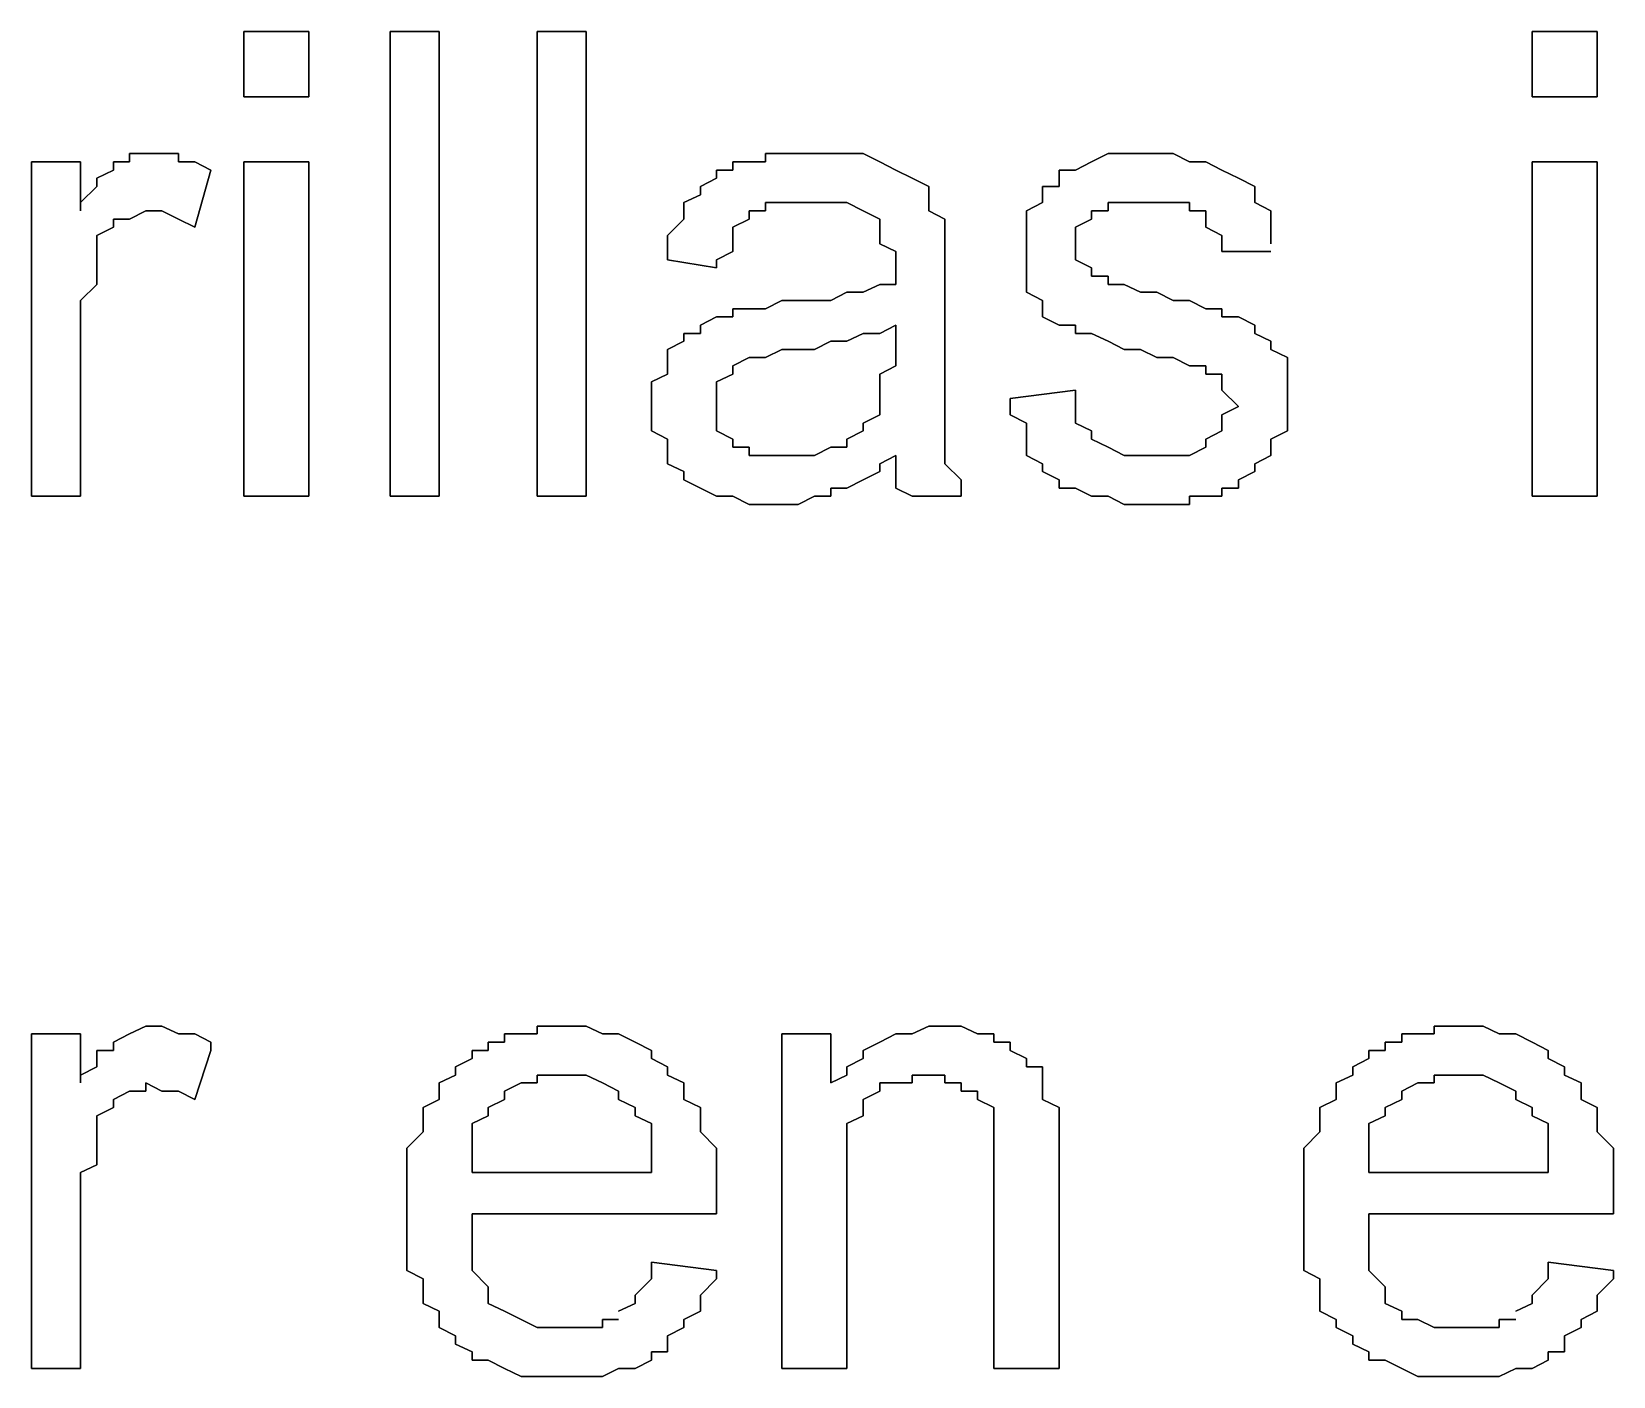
# Model space of a CAD drawing. Header units: metres. Extents: x 2.9 to 42.8, y 1.7 to 28.7.
# Drawn here: x 38.3187 to 38.6609, y 21.8211 to 22.1121 of the extents above; entities that cross this region are included whole.
import ezdxf

# ---------------------------------------------------------------- set-up
doc = ezdxf.new("R2010")
doc.units = ezdxf.units.M
doc.layers.add('GRIS', color=8, linetype='Continuous')

msp = doc.modelspace()

# ---------------------------------------------------------------- linework, layer by layer
at = {"layer": 'GRIS', "lineweight": -3}
for points in [[(38.3787, 22.1121), (38.3646, 22.1121), (38.3787, 22.1121)], [(38.3646, 22.1121), (38.3646, 22.098), (38.3646, 22.1121)], [(38.3787, 22.098), (38.3787, 22.1121), (38.3787, 22.098)], [(38.4069, 22.1121), (38.3963, 22.1121), (38.4069, 22.1121)], [(38.3963, 22.1121), (38.3963, 22.0116), (38.3963, 22.1121)], [(38.4069, 22.0116), (38.4069, 22.1121), (38.4069, 22.0116)], [(38.4387, 22.1121), (38.4281, 22.1121), (38.4387, 22.1121)], [(38.4281, 22.1121), (38.4281, 22.0116), (38.4281, 22.1121)], [(38.4387, 22.0116), (38.4387, 22.1121), (38.4387, 22.0116)], [(38.6574, 22.1121), (38.6433, 22.1121), (38.6574, 22.1121)], [(38.6433, 22.1121), (38.6433, 22.098), (38.6433, 22.1121)], [(38.6574, 22.098), (38.6574, 22.1121), (38.6574, 22.098)], [(38.3646, 22.098), (38.3787, 22.098), (38.3646, 22.098)], [(38.6433, 22.098), (38.6574, 22.098), (38.6433, 22.098)], [(38.3434, 22.0857), (38.3399, 22.0857), (38.3434, 22.0857)], [(38.3399, 22.0857), (38.3399, 22.0839), (38.3399, 22.0857)], [(38.3469, 22.0857), (38.3434, 22.0857), (38.3469, 22.0857)], [(38.3505, 22.0857), (38.3469, 22.0857), (38.3505, 22.0857)], [(38.3505, 22.0839), (38.3505, 22.0857), (38.3505, 22.0839)], [(38.481, 22.0857), (38.4775, 22.0857), (38.481, 22.0857)], [(38.4775, 22.0857), (38.4775, 22.0839), (38.4775, 22.0857)], [(38.4845, 22.0857), (38.481, 22.0857), (38.4845, 22.0857)], [(38.4881, 22.0857), (38.4845, 22.0857), (38.4881, 22.0857)], [(38.4916, 22.0857), (38.4881, 22.0857), (38.4916, 22.0857)], [(38.4951, 22.0857), (38.4916, 22.0857), (38.4951, 22.0857)], [(38.4986, 22.0857), (38.4951, 22.0857), (38.4986, 22.0857)], [(38.5022, 22.0839), (38.4986, 22.0857), (38.5022, 22.0839)], [(38.5516, 22.0857), (38.548, 22.0839), (38.5516, 22.0857)], [(38.5551, 22.0857), (38.5516, 22.0857), (38.5551, 22.0857)], [(38.5586, 22.0857), (38.5551, 22.0857), (38.5586, 22.0857)], [(38.5621, 22.0857), (38.5586, 22.0857), (38.5621, 22.0857)], [(38.5657, 22.0857), (38.5621, 22.0857), (38.5657, 22.0857)], [(38.5692, 22.0839), (38.5657, 22.0857), (38.5692, 22.0839)], [(38.3293, 22.0839), (38.3187, 22.0839), (38.3293, 22.0839)], [(38.3187, 22.0839), (38.3187, 22.0116), (38.3187, 22.0839)], [(38.3293, 22.0733), (38.3293, 22.0839), (38.3293, 22.0733)], [(38.3399, 22.0839), (38.3364, 22.0839), (38.3399, 22.0839)], [(38.3364, 22.0839), (38.3364, 22.0821), (38.3364, 22.0839)], [(38.354, 22.0839), (38.3505, 22.0839), (38.354, 22.0839)], [(38.3575, 22.0821), (38.354, 22.0839), (38.3575, 22.0821)], [(38.3787, 22.0839), (38.3646, 22.0839), (38.3787, 22.0839)], [(38.3646, 22.0839), (38.3646, 22.0116), (38.3646, 22.0839)], [(38.3787, 22.0116), (38.3787, 22.0839), (38.3787, 22.0116)], [(38.4739, 22.0839), (38.4704, 22.0839), (38.4739, 22.0839)], [(38.4704, 22.0839), (38.4704, 22.0821), (38.4704, 22.0839)], [(38.4775, 22.0839), (38.4739, 22.0839), (38.4775, 22.0839)], [(38.5057, 22.0821), (38.5022, 22.0839), (38.5057, 22.0821)], [(38.548, 22.0839), (38.5445, 22.0821), (38.548, 22.0839)], [(38.5727, 22.0839), (38.5692, 22.0839), (38.5727, 22.0839)], [(38.5762, 22.0821), (38.5727, 22.0839), (38.5762, 22.0821)], [(38.6574, 22.0839), (38.6433, 22.0839), (38.6574, 22.0839)], [(38.6433, 22.0839), (38.6433, 22.0116), (38.6433, 22.0839)], [(38.6574, 22.0116), (38.6574, 22.0839), (38.6574, 22.0116)], [(38.3364, 22.0821), (38.3328, 22.0804), (38.3364, 22.0821)], [(38.3328, 22.0804), (38.3328, 22.0786), (38.3328, 22.0804)], [(38.354, 22.0698), (38.3575, 22.0821), (38.354, 22.0698)], [(38.4669, 22.0804), (38.4634, 22.0786), (38.4669, 22.0804)], [(38.4704, 22.0821), (38.4669, 22.0821), (38.4704, 22.0821)], [(38.4669, 22.0821), (38.4669, 22.0804), (38.4669, 22.0821)], [(38.5092, 22.0804), (38.5057, 22.0821), (38.5092, 22.0804)], [(38.5128, 22.0786), (38.5092, 22.0804), (38.5128, 22.0786)], [(38.5445, 22.0821), (38.541, 22.0821), (38.5445, 22.0821)], [(38.541, 22.0821), (38.541, 22.0804), (38.541, 22.0821)], [(38.541, 22.0804), (38.541, 22.0786), (38.541, 22.0804)], [(38.5798, 22.0804), (38.5762, 22.0821), (38.5798, 22.0804)], [(38.5833, 22.0786), (38.5798, 22.0804), (38.5833, 22.0786)], [(38.3328, 22.0786), (38.3293, 22.0751), (38.3328, 22.0786)], [(38.4634, 22.0768), (38.4598, 22.0751), (38.4634, 22.0768)], [(38.4634, 22.0786), (38.4634, 22.0768), (38.4634, 22.0786)], [(38.5128, 22.0768), (38.5128, 22.0786), (38.5128, 22.0768)], [(38.5128, 22.0733), (38.5128, 22.0768), (38.5128, 22.0733)], [(38.541, 22.0786), (38.5374, 22.0786), (38.541, 22.0786)], [(38.5374, 22.0786), (38.5374, 22.0751), (38.5374, 22.0786)], [(38.5833, 22.0768), (38.5833, 22.0786), (38.5833, 22.0768)], [(38.5833, 22.0751), (38.5833, 22.0768), (38.5833, 22.0751)], [(38.3293, 22.0751), (38.3293, 22.0733), (38.3293, 22.0751)], [(38.3399, 22.0715), (38.3434, 22.0733), (38.3399, 22.0715)], [(38.3434, 22.0733), (38.3469, 22.0733), (38.3434, 22.0733)], [(38.3469, 22.0733), (38.3505, 22.0715), (38.3469, 22.0733)], [(38.4598, 22.0751), (38.4598, 22.0733), (38.4598, 22.0751)], [(38.4598, 22.0733), (38.4598, 22.0715), (38.4598, 22.0733)], [(38.4739, 22.0715), (38.4739, 22.0733), (38.4739, 22.0715)], [(38.4739, 22.0733), (38.4775, 22.0733), (38.4739, 22.0733)], [(38.4775, 22.0733), (38.4775, 22.0751), (38.4775, 22.0733)], [(38.4775, 22.0751), (38.481, 22.0751), (38.4775, 22.0751)], [(38.481, 22.0751), (38.4845, 22.0751), (38.481, 22.0751)], [(38.4845, 22.0751), (38.4881, 22.0751), (38.4845, 22.0751)], [(38.4881, 22.0751), (38.4916, 22.0751), (38.4881, 22.0751)], [(38.4916, 22.0751), (38.4951, 22.0751), (38.4916, 22.0751)], [(38.4951, 22.0751), (38.4986, 22.0733), (38.4951, 22.0751)], [(38.4986, 22.0733), (38.5022, 22.0715), (38.4986, 22.0733)], [(38.5163, 22.0715), (38.5128, 22.0733), (38.5163, 22.0715)], [(38.5374, 22.0751), (38.5339, 22.0733), (38.5374, 22.0751)], [(38.5339, 22.0733), (38.5339, 22.0715), (38.5339, 22.0733)], [(38.548, 22.0715), (38.548, 22.0733), (38.548, 22.0715)], [(38.548, 22.0733), (38.5516, 22.0733), (38.548, 22.0733)], [(38.5516, 22.0733), (38.5516, 22.0751), (38.5516, 22.0733)], [(38.5516, 22.0751), (38.5551, 22.0751), (38.5516, 22.0751)], [(38.5551, 22.0751), (38.5586, 22.0751), (38.5551, 22.0751)], [(38.5586, 22.0751), (38.5621, 22.0751), (38.5586, 22.0751)], [(38.5621, 22.0751), (38.5657, 22.0751), (38.5621, 22.0751)], [(38.5657, 22.0751), (38.5692, 22.0751), (38.5657, 22.0751)], [(38.5692, 22.0751), (38.5692, 22.0733), (38.5692, 22.0751)], [(38.5692, 22.0733), (38.5727, 22.0733), (38.5692, 22.0733)], [(38.5727, 22.0733), (38.5727, 22.0715), (38.5727, 22.0733)], [(38.5868, 22.0733), (38.5833, 22.0751), (38.5868, 22.0733)], [(38.5868, 22.0698), (38.5868, 22.0733), (38.5868, 22.0698)], [(38.3328, 22.068), (38.3364, 22.0698), (38.3328, 22.068)], [(38.3364, 22.0698), (38.3364, 22.0715), (38.3364, 22.0698)], [(38.3364, 22.0715), (38.3399, 22.0715), (38.3364, 22.0715)], [(38.3505, 22.0715), (38.354, 22.0698), (38.3505, 22.0715)], [(38.4598, 22.0715), (38.4563, 22.068), (38.4598, 22.0715)], [(38.4704, 22.0698), (38.4739, 22.0715), (38.4704, 22.0698)], [(38.4704, 22.068), (38.4704, 22.0698), (38.4704, 22.068)], [(38.5022, 22.0715), (38.5022, 22.0698), (38.5022, 22.0715)], [(38.5022, 22.0698), (38.5022, 22.068), (38.5022, 22.0698)], [(38.5163, 22.0698), (38.5163, 22.0715), (38.5163, 22.0698)], [(38.5163, 22.068), (38.5163, 22.0698), (38.5163, 22.068)], [(38.5339, 22.0715), (38.5339, 22.0698), (38.5339, 22.0715)], [(38.5339, 22.0698), (38.5339, 22.068), (38.5339, 22.0698)], [(38.5445, 22.0698), (38.548, 22.0715), (38.5445, 22.0698)], [(38.5445, 22.0662), (38.5445, 22.0698), (38.5445, 22.0662)], [(38.5727, 22.0715), (38.5727, 22.0698), (38.5727, 22.0715)], [(38.5727, 22.0698), (38.5762, 22.068), (38.5727, 22.0698)], [(38.5868, 22.068), (38.5868, 22.0698), (38.5868, 22.068)], [(38.3328, 22.0645), (38.3328, 22.068), (38.3328, 22.0645)], [(38.4563, 22.068), (38.4563, 22.0662), (38.4563, 22.068)], [(38.4563, 22.0662), (38.4563, 22.0627), (38.4563, 22.0662)], [(38.4704, 22.0645), (38.4704, 22.068), (38.4704, 22.0645)], [(38.5022, 22.068), (38.5022, 22.0662), (38.5022, 22.068)], [(38.5022, 22.0662), (38.5057, 22.0645), (38.5022, 22.0662)], [(38.5163, 22.0662), (38.5163, 22.068), (38.5163, 22.0662)], [(38.5163, 22.0627), (38.5163, 22.0662), (38.5163, 22.0627)], [(38.5339, 22.068), (38.5339, 22.0645), (38.5339, 22.068)], [(38.5445, 22.0645), (38.5445, 22.0662), (38.5445, 22.0645)], [(38.5762, 22.068), (38.5762, 22.0662), (38.5762, 22.068)], [(38.5762, 22.0662), (38.5762, 22.0645), (38.5762, 22.0662)], [(38.5868, 22.0662), (38.5868, 22.068), (38.5868, 22.0662)], [(38.3328, 22.061), (38.3328, 22.0645), (38.3328, 22.061)], [(38.4563, 22.0627), (38.4669, 22.061), (38.4563, 22.0627)], [(38.4669, 22.0627), (38.4704, 22.0645), (38.4669, 22.0627)], [(38.4669, 22.061), (38.4669, 22.0627), (38.4669, 22.061)], [(38.5057, 22.0645), (38.5057, 22.061), (38.5057, 22.0645)], [(38.5163, 22.061), (38.5163, 22.0627), (38.5163, 22.061)], [(38.5339, 22.0645), (38.5339, 22.061), (38.5339, 22.0645)], [(38.5445, 22.0627), (38.5445, 22.0645), (38.5445, 22.0627)], [(38.548, 22.061), (38.5445, 22.0627), (38.548, 22.061)], [(38.5762, 22.0645), (38.5868, 22.0645), (38.5762, 22.0645)], [(38.3328, 22.0592), (38.3328, 22.061), (38.3328, 22.0592)], [(38.3328, 22.0574), (38.3328, 22.0592), (38.3328, 22.0574)], [(38.5057, 22.061), (38.5057, 22.0574), (38.5057, 22.061)], [(38.5163, 22.0592), (38.5163, 22.061), (38.5163, 22.0592)], [(38.5163, 22.0416), (38.5163, 22.0592), (38.5163, 22.0416)], [(38.5339, 22.061), (38.5339, 22.0592), (38.5339, 22.061)], [(38.5339, 22.0592), (38.5339, 22.0574), (38.5339, 22.0592)], [(38.548, 22.0592), (38.548, 22.061), (38.548, 22.0592)], [(38.5516, 22.0592), (38.548, 22.0592), (38.5516, 22.0592)], [(38.5516, 22.0574), (38.5516, 22.0592), (38.5516, 22.0574)], [(38.3293, 22.0539), (38.3328, 22.0574), (38.3293, 22.0539)], [(38.4951, 22.0557), (38.4916, 22.0539), (38.4951, 22.0557)], [(38.4986, 22.0557), (38.4951, 22.0557), (38.4986, 22.0557)], [(38.5022, 22.0574), (38.4986, 22.0557), (38.5022, 22.0574)], [(38.5057, 22.0574), (38.5022, 22.0574), (38.5057, 22.0574)], [(38.5339, 22.0574), (38.5339, 22.0557), (38.5339, 22.0574)], [(38.5339, 22.0557), (38.5374, 22.0539), (38.5339, 22.0557)], [(38.5551, 22.0574), (38.5516, 22.0574), (38.5551, 22.0574)], [(38.5586, 22.0557), (38.5551, 22.0574), (38.5586, 22.0557)], [(38.5621, 22.0557), (38.5586, 22.0557), (38.5621, 22.0557)], [(38.5657, 22.0539), (38.5621, 22.0557), (38.5657, 22.0539)], [(38.3293, 22.0521), (38.3293, 22.0539), (38.3293, 22.0521)], [(38.3293, 22.0504), (38.3293, 22.0521), (38.3293, 22.0504)], [(38.4739, 22.0521), (38.4704, 22.0521), (38.4739, 22.0521)], [(38.4704, 22.0521), (38.4704, 22.0504), (38.4704, 22.0521)], [(38.4775, 22.0521), (38.4739, 22.0521), (38.4775, 22.0521)], [(38.481, 22.0539), (38.4775, 22.0521), (38.481, 22.0539)], [(38.4845, 22.0539), (38.481, 22.0539), (38.4845, 22.0539)], [(38.4881, 22.0539), (38.4845, 22.0539), (38.4881, 22.0539)], [(38.4916, 22.0539), (38.4881, 22.0539), (38.4916, 22.0539)], [(38.5374, 22.0539), (38.5374, 22.0521), (38.5374, 22.0539)], [(38.5374, 22.0521), (38.5374, 22.0504), (38.5374, 22.0521)], [(38.5692, 22.0539), (38.5657, 22.0539), (38.5692, 22.0539)], [(38.5727, 22.0521), (38.5692, 22.0539), (38.5727, 22.0521)], [(38.5762, 22.0521), (38.5727, 22.0521), (38.5762, 22.0521)], [(38.5762, 22.0504), (38.5762, 22.0521), (38.5762, 22.0504)], [(38.3293, 22.0116), (38.3293, 22.0504), (38.3293, 22.0116)], [(38.4669, 22.0504), (38.4634, 22.0486), (38.4669, 22.0504)], [(38.4634, 22.0486), (38.4634, 22.0468), (38.4634, 22.0486)], [(38.4704, 22.0504), (38.4669, 22.0504), (38.4704, 22.0504)], [(38.5022, 22.0468), (38.5057, 22.0486), (38.5022, 22.0468)], [(38.5057, 22.0486), (38.5057, 22.0433), (38.5057, 22.0486)], [(38.5374, 22.0504), (38.541, 22.0486), (38.5374, 22.0504)], [(38.541, 22.0486), (38.5445, 22.0486), (38.541, 22.0486)], [(38.5445, 22.0486), (38.5445, 22.0468), (38.5445, 22.0486)], [(38.5798, 22.0504), (38.5762, 22.0504), (38.5798, 22.0504)], [(38.5833, 22.0486), (38.5798, 22.0504), (38.5833, 22.0486)], [(38.5833, 22.0468), (38.5833, 22.0486), (38.5833, 22.0468)], [(38.4598, 22.0451), (38.4563, 22.0433), (38.4598, 22.0451)], [(38.4634, 22.0468), (38.4598, 22.0468), (38.4634, 22.0468)], [(38.4598, 22.0468), (38.4598, 22.0451), (38.4598, 22.0468)], [(38.4881, 22.0433), (38.4916, 22.0451), (38.4881, 22.0433)], [(38.4916, 22.0451), (38.4951, 22.0451), (38.4916, 22.0451)], [(38.4951, 22.0451), (38.4986, 22.0468), (38.4951, 22.0451)], [(38.4986, 22.0468), (38.5022, 22.0468), (38.4986, 22.0468)], [(38.5445, 22.0468), (38.548, 22.0468), (38.5445, 22.0468)], [(38.548, 22.0468), (38.5516, 22.0451), (38.548, 22.0468)], [(38.5516, 22.0451), (38.5551, 22.0433), (38.5516, 22.0451)], [(38.5868, 22.0451), (38.5833, 22.0468), (38.5868, 22.0451)], [(38.5868, 22.0433), (38.5868, 22.0451), (38.5868, 22.0433)], [(38.4563, 22.0433), (38.4563, 22.0398), (38.4563, 22.0433)], [(38.4704, 22.0398), (38.4739, 22.0416), (38.4704, 22.0398)], [(38.4739, 22.0416), (38.4775, 22.0416), (38.4739, 22.0416)], [(38.4775, 22.0416), (38.481, 22.0433), (38.4775, 22.0416)], [(38.481, 22.0433), (38.4845, 22.0433), (38.481, 22.0433)], [(38.4845, 22.0433), (38.4881, 22.0433), (38.4845, 22.0433)], [(38.5057, 22.0433), (38.5057, 22.0398), (38.5057, 22.0433)], [(38.5163, 22.038), (38.5163, 22.0416), (38.5163, 22.038)], [(38.5551, 22.0433), (38.5586, 22.0433), (38.5551, 22.0433)], [(38.5586, 22.0433), (38.5621, 22.0416), (38.5586, 22.0433)], [(38.5621, 22.0416), (38.5657, 22.0416), (38.5621, 22.0416)], [(38.5657, 22.0416), (38.5692, 22.0398), (38.5657, 22.0416)], [(38.5904, 22.0416), (38.5868, 22.0433), (38.5904, 22.0416)], [(38.5904, 22.0398), (38.5904, 22.0416), (38.5904, 22.0398)], [(38.4563, 22.038), (38.4528, 22.0363), (38.4563, 22.038)], [(38.4563, 22.0398), (38.4563, 22.038), (38.4563, 22.0398)], [(38.4669, 22.0363), (38.4704, 22.038), (38.4669, 22.0363)], [(38.4704, 22.038), (38.4704, 22.0398), (38.4704, 22.038)], [(38.5057, 22.0398), (38.5022, 22.038), (38.5057, 22.0398)], [(38.5022, 22.038), (38.5022, 22.0345), (38.5022, 22.038)], [(38.5163, 22.0345), (38.5163, 22.038), (38.5163, 22.0345)], [(38.5692, 22.0398), (38.5727, 22.0398), (38.5692, 22.0398)], [(38.5727, 22.0398), (38.5727, 22.038), (38.5727, 22.0398)], [(38.5727, 22.038), (38.5762, 22.038), (38.5727, 22.038)], [(38.5762, 22.038), (38.5762, 22.0363), (38.5762, 22.038)], [(38.5904, 22.0363), (38.5904, 22.0398), (38.5904, 22.0363)], [(38.4528, 22.0363), (38.4528, 22.0327), (38.4528, 22.0363)], [(38.4669, 22.0345), (38.4669, 22.0363), (38.4669, 22.0345)], [(38.4669, 22.0327), (38.4669, 22.0345), (38.4669, 22.0327)], [(38.5022, 22.0345), (38.5022, 22.0327), (38.5022, 22.0345)], [(38.5163, 22.0327), (38.5163, 22.0345), (38.5163, 22.0327)], [(38.5445, 22.0345), (38.5304, 22.0327), (38.5445, 22.0345)], [(38.5445, 22.0327), (38.5445, 22.0345), (38.5445, 22.0327)], [(38.5762, 22.0363), (38.5762, 22.0345), (38.5762, 22.0363)], [(38.5762, 22.0345), (38.5798, 22.031), (38.5762, 22.0345)], [(38.5904, 22.0345), (38.5904, 22.0363), (38.5904, 22.0345)], [(38.5904, 22.0327), (38.5904, 22.0345), (38.5904, 22.0327)], [(38.4528, 22.0327), (38.4528, 22.031), (38.4528, 22.0327)], [(38.4528, 22.031), (38.4528, 22.0274), (38.4528, 22.031)], [(38.4669, 22.031), (38.4669, 22.0327), (38.4669, 22.031)], [(38.4669, 22.0292), (38.4669, 22.031), (38.4669, 22.0292)], [(38.5022, 22.0327), (38.5022, 22.031), (38.5022, 22.0327)], [(38.5022, 22.031), (38.5022, 22.0292), (38.5022, 22.031)], [(38.5163, 22.0292), (38.5163, 22.0327), (38.5163, 22.0292)], [(38.5304, 22.0327), (38.5304, 22.031), (38.5304, 22.0327)], [(38.5304, 22.031), (38.5304, 22.0292), (38.5304, 22.031)], [(38.5445, 22.031), (38.5445, 22.0327), (38.5445, 22.031)], [(38.5445, 22.0274), (38.5445, 22.031), (38.5445, 22.0274)], [(38.5798, 22.031), (38.5762, 22.0292), (38.5798, 22.031)], [(38.5904, 22.031), (38.5904, 22.0327), (38.5904, 22.031)], [(38.5904, 22.0274), (38.5904, 22.031), (38.5904, 22.0274)], [(38.4669, 22.0257), (38.4669, 22.0292), (38.4669, 22.0257)], [(38.5022, 22.0292), (38.4986, 22.0274), (38.5022, 22.0292)], [(38.5163, 22.0274), (38.5163, 22.0292), (38.5163, 22.0274)], [(38.5304, 22.0292), (38.5339, 22.0274), (38.5304, 22.0292)], [(38.5762, 22.0292), (38.5762, 22.0274), (38.5762, 22.0292)], [(38.4528, 22.0274), (38.4528, 22.0257), (38.4528, 22.0274)], [(38.4528, 22.0257), (38.4563, 22.0239), (38.4528, 22.0257)], [(38.4704, 22.0239), (38.4669, 22.0257), (38.4704, 22.0239)], [(38.4986, 22.0257), (38.4951, 22.0239), (38.4986, 22.0257)], [(38.4986, 22.0274), (38.4986, 22.0257), (38.4986, 22.0274)], [(38.5163, 22.0239), (38.5163, 22.0274), (38.5163, 22.0239)], [(38.5339, 22.0274), (38.5339, 22.0239), (38.5339, 22.0274)], [(38.548, 22.0257), (38.5445, 22.0274), (38.548, 22.0257)], [(38.548, 22.0239), (38.548, 22.0257), (38.548, 22.0239)], [(38.5762, 22.0257), (38.5727, 22.0239), (38.5762, 22.0257)], [(38.5762, 22.0274), (38.5762, 22.0257), (38.5762, 22.0274)], [(38.5868, 22.0239), (38.5904, 22.0257), (38.5868, 22.0239)], [(38.5904, 22.0257), (38.5904, 22.0274), (38.5904, 22.0257)], [(38.4563, 22.0239), (38.4563, 22.0222), (38.4563, 22.0239)], [(38.4563, 22.0222), (38.4563, 22.0186), (38.4563, 22.0222)], [(38.4704, 22.0222), (38.4704, 22.0239), (38.4704, 22.0222)], [(38.4739, 22.0222), (38.4704, 22.0222), (38.4739, 22.0222)], [(38.4739, 22.0204), (38.4739, 22.0222), (38.4739, 22.0204)], [(38.4916, 22.0222), (38.4881, 22.0204), (38.4916, 22.0222)], [(38.4951, 22.0222), (38.4916, 22.0222), (38.4951, 22.0222)], [(38.4951, 22.0239), (38.4951, 22.0222), (38.4951, 22.0239)], [(38.5163, 22.0222), (38.5163, 22.0239), (38.5163, 22.0222)], [(38.5163, 22.0204), (38.5163, 22.0222), (38.5163, 22.0204)], [(38.5339, 22.0239), (38.5339, 22.0222), (38.5339, 22.0239)], [(38.5339, 22.0222), (38.5339, 22.0204), (38.5339, 22.0222)], [(38.5516, 22.0222), (38.548, 22.0239), (38.5516, 22.0222)], [(38.5551, 22.0204), (38.5516, 22.0222), (38.5551, 22.0204)], [(38.5727, 22.0222), (38.5692, 22.0204), (38.5727, 22.0222)], [(38.5727, 22.0239), (38.5727, 22.0222), (38.5727, 22.0239)], [(38.5868, 22.0222), (38.5868, 22.0239), (38.5868, 22.0222)], [(38.5868, 22.0204), (38.5868, 22.0222), (38.5868, 22.0204)], [(38.4563, 22.0186), (38.4598, 22.0169), (38.4563, 22.0186)], [(38.4775, 22.0204), (38.4739, 22.0204), (38.4775, 22.0204)], [(38.481, 22.0204), (38.4775, 22.0204), (38.481, 22.0204)], [(38.4845, 22.0204), (38.481, 22.0204), (38.4845, 22.0204)], [(38.4881, 22.0204), (38.4845, 22.0204), (38.4881, 22.0204)], [(38.5022, 22.0186), (38.5057, 22.0204), (38.5022, 22.0186)], [(38.5022, 22.0169), (38.5022, 22.0186), (38.5022, 22.0169)], [(38.5057, 22.0204), (38.5057, 22.0186), (38.5057, 22.0204)], [(38.5057, 22.0186), (38.5057, 22.0151), (38.5057, 22.0186)], [(38.5163, 22.0186), (38.5163, 22.0204), (38.5163, 22.0186)], [(38.5198, 22.0151), (38.5163, 22.0186), (38.5198, 22.0151)], [(38.5339, 22.0204), (38.5374, 22.0186), (38.5339, 22.0204)], [(38.5374, 22.0186), (38.5374, 22.0169), (38.5374, 22.0186)], [(38.5586, 22.0204), (38.5551, 22.0204), (38.5586, 22.0204)], [(38.5621, 22.0204), (38.5586, 22.0204), (38.5621, 22.0204)], [(38.5657, 22.0204), (38.5621, 22.0204), (38.5657, 22.0204)], [(38.5692, 22.0204), (38.5657, 22.0204), (38.5692, 22.0204)], [(38.5833, 22.0186), (38.5868, 22.0204), (38.5833, 22.0186)], [(38.5833, 22.0169), (38.5833, 22.0186), (38.5833, 22.0169)], [(38.4598, 22.0169), (38.4598, 22.0151), (38.4598, 22.0169)], [(38.4598, 22.0151), (38.4634, 22.0133), (38.4598, 22.0151)], [(38.4951, 22.0133), (38.4986, 22.0151), (38.4951, 22.0133)], [(38.4986, 22.0151), (38.5022, 22.0169), (38.4986, 22.0151)], [(38.5057, 22.0151), (38.5057, 22.0133), (38.5057, 22.0151)], [(38.5198, 22.0133), (38.5198, 22.0151), (38.5198, 22.0133)], [(38.5374, 22.0169), (38.541, 22.0151), (38.5374, 22.0169)], [(38.541, 22.0151), (38.541, 22.0133), (38.541, 22.0151)], [(38.5798, 22.0151), (38.5833, 22.0169), (38.5798, 22.0151)], [(38.5798, 22.0133), (38.5798, 22.0151), (38.5798, 22.0133)], [(38.3187, 22.0116), (38.3293, 22.0116), (38.3187, 22.0116)], [(38.3646, 22.0116), (38.3787, 22.0116), (38.3646, 22.0116)], [(38.3963, 22.0116), (38.4069, 22.0116), (38.3963, 22.0116)], [(38.4281, 22.0116), (38.4387, 22.0116), (38.4281, 22.0116)], [(38.4634, 22.0133), (38.4669, 22.0116), (38.4634, 22.0133)], [(38.4669, 22.0116), (38.4704, 22.0116), (38.4669, 22.0116)], [(38.4704, 22.0116), (38.4739, 22.0098), (38.4704, 22.0116)], [(38.4845, 22.0098), (38.4881, 22.0116), (38.4845, 22.0098)], [(38.4881, 22.0116), (38.4916, 22.0116), (38.4881, 22.0116)], [(38.4916, 22.0116), (38.4916, 22.0133), (38.4916, 22.0116)], [(38.4916, 22.0133), (38.4951, 22.0133), (38.4916, 22.0133)], [(38.5057, 22.0133), (38.5092, 22.0116), (38.5057, 22.0133)], [(38.5092, 22.0116), (38.5198, 22.0116), (38.5092, 22.0116)], [(38.5198, 22.0116), (38.5198, 22.0133), (38.5198, 22.0116)], [(38.541, 22.0133), (38.5445, 22.0133), (38.541, 22.0133)], [(38.5445, 22.0133), (38.548, 22.0116), (38.5445, 22.0133)], [(38.548, 22.0116), (38.5516, 22.0116), (38.548, 22.0116)], [(38.5516, 22.0116), (38.5551, 22.0098), (38.5516, 22.0116)], [(38.5692, 22.0098), (38.5692, 22.0116), (38.5692, 22.0098)], [(38.5692, 22.0116), (38.5727, 22.0116), (38.5692, 22.0116)], [(38.5727, 22.0116), (38.5762, 22.0116), (38.5727, 22.0116)], [(38.5762, 22.0116), (38.5762, 22.0133), (38.5762, 22.0116)], [(38.5762, 22.0133), (38.5798, 22.0133), (38.5762, 22.0133)], [(38.6433, 22.0116), (38.6574, 22.0116), (38.6433, 22.0116)], [(38.4739, 22.0098), (38.4775, 22.0098), (38.4739, 22.0098)], [(38.4775, 22.0098), (38.481, 22.0098), (38.4775, 22.0098)], [(38.481, 22.0098), (38.4845, 22.0098), (38.481, 22.0098)], [(38.5551, 22.0098), (38.5586, 22.0098), (38.5551, 22.0098)], [(38.5586, 22.0098), (38.5621, 22.0098), (38.5586, 22.0098)], [(38.5621, 22.0098), (38.5657, 22.0098), (38.5621, 22.0098)], [(38.5657, 22.0098), (38.5692, 22.0098), (38.5657, 22.0098)], [(38.3293, 21.8952), (38.3187, 21.8952), (38.3293, 21.8952)], [(38.3187, 21.8952), (38.3187, 21.8228), (38.3187, 21.8952)], [(38.3293, 21.8846), (38.3293, 21.8952), (38.3293, 21.8846)], [(38.3399, 21.8952), (38.3364, 21.8934), (38.3399, 21.8952)], [(38.3434, 21.8969), (38.3399, 21.8952), (38.3434, 21.8969)], [(38.3469, 21.8969), (38.3434, 21.8969), (38.3469, 21.8969)], [(38.3505, 21.8952), (38.3469, 21.8969), (38.3505, 21.8952)], [(38.354, 21.8952), (38.3505, 21.8952), (38.354, 21.8952)], [(38.3575, 21.8934), (38.354, 21.8952), (38.3575, 21.8934)], [(38.4246, 21.8952), (38.421, 21.8952), (38.4246, 21.8952)], [(38.421, 21.8952), (38.421, 21.8934), (38.421, 21.8952)], [(38.4281, 21.8952), (38.4246, 21.8952), (38.4281, 21.8952)], [(38.4316, 21.8969), (38.4281, 21.8969), (38.4316, 21.8969)], [(38.4281, 21.8969), (38.4281, 21.8952), (38.4281, 21.8969)], [(38.4351, 21.8969), (38.4316, 21.8969), (38.4351, 21.8969)], [(38.4387, 21.8969), (38.4351, 21.8969), (38.4387, 21.8969)], [(38.4422, 21.8952), (38.4387, 21.8969), (38.4422, 21.8952)], [(38.4457, 21.8952), (38.4422, 21.8952), (38.4457, 21.8952)], [(38.4493, 21.8934), (38.4457, 21.8952), (38.4493, 21.8934)], [(38.4916, 21.8952), (38.481, 21.8952), (38.4916, 21.8952)], [(38.481, 21.8952), (38.481, 21.8228), (38.481, 21.8952)], [(38.4916, 21.8846), (38.4916, 21.8952), (38.4916, 21.8846)], [(38.5057, 21.8952), (38.5022, 21.8934), (38.5057, 21.8952)], [(38.5092, 21.8952), (38.5057, 21.8952), (38.5092, 21.8952)], [(38.5128, 21.8969), (38.5092, 21.8952), (38.5128, 21.8969)], [(38.5163, 21.8969), (38.5128, 21.8969), (38.5163, 21.8969)], [(38.5198, 21.8969), (38.5163, 21.8969), (38.5198, 21.8969)], [(38.5233, 21.8952), (38.5198, 21.8969), (38.5233, 21.8952)], [(38.5269, 21.8952), (38.5233, 21.8952), (38.5269, 21.8952)], [(38.5269, 21.8934), (38.5269, 21.8952), (38.5269, 21.8934)], [(38.6186, 21.8952), (38.6151, 21.8952), (38.6186, 21.8952)], [(38.6151, 21.8952), (38.6151, 21.8934), (38.6151, 21.8952)], [(38.6221, 21.8952), (38.6186, 21.8952), (38.6221, 21.8952)], [(38.6256, 21.8969), (38.6221, 21.8969), (38.6256, 21.8969)], [(38.6221, 21.8969), (38.6221, 21.8952), (38.6221, 21.8969)], [(38.6292, 21.8969), (38.6256, 21.8969), (38.6292, 21.8969)], [(38.6327, 21.8969), (38.6292, 21.8969), (38.6327, 21.8969)], [(38.6362, 21.8952), (38.6327, 21.8969), (38.6362, 21.8952)], [(38.6398, 21.8952), (38.6362, 21.8952), (38.6398, 21.8952)], [(38.6433, 21.8934), (38.6398, 21.8952), (38.6433, 21.8934)], [(38.3364, 21.8916), (38.3328, 21.8916), (38.3364, 21.8916)], [(38.3328, 21.8916), (38.3328, 21.8881), (38.3328, 21.8916)], [(38.3364, 21.8934), (38.3364, 21.8916), (38.3364, 21.8934)], [(38.354, 21.881), (38.3575, 21.8916), (38.354, 21.881)], [(38.3575, 21.8916), (38.3575, 21.8934), (38.3575, 21.8916)], [(38.4175, 21.8916), (38.414, 21.8916), (38.4175, 21.8916)], [(38.414, 21.8916), (38.414, 21.8899), (38.414, 21.8916)], [(38.421, 21.8934), (38.4175, 21.8934), (38.421, 21.8934)], [(38.4175, 21.8934), (38.4175, 21.8916), (38.4175, 21.8934)], [(38.4528, 21.8916), (38.4493, 21.8934), (38.4528, 21.8916)], [(38.4528, 21.8899), (38.4528, 21.8916), (38.4528, 21.8899)], [(38.5022, 21.8934), (38.4986, 21.8916), (38.5022, 21.8934)], [(38.4986, 21.8916), (38.4986, 21.8899), (38.4986, 21.8916)], [(38.5304, 21.8934), (38.5269, 21.8934), (38.5304, 21.8934)], [(38.5304, 21.8916), (38.5304, 21.8934), (38.5304, 21.8916)], [(38.5339, 21.8899), (38.5304, 21.8916), (38.5339, 21.8899)], [(38.6115, 21.8916), (38.608, 21.8916), (38.6115, 21.8916)], [(38.608, 21.8916), (38.608, 21.8899), (38.608, 21.8916)], [(38.6151, 21.8934), (38.6115, 21.8934), (38.6151, 21.8934)], [(38.6115, 21.8934), (38.6115, 21.8916), (38.6115, 21.8934)], [(38.6468, 21.8916), (38.6433, 21.8934), (38.6468, 21.8916)], [(38.6468, 21.8899), (38.6468, 21.8916), (38.6468, 21.8899)], [(38.3328, 21.8881), (38.3293, 21.8863), (38.3328, 21.8881)], [(38.414, 21.8899), (38.4104, 21.8881), (38.414, 21.8899)], [(38.4104, 21.8881), (38.4104, 21.8863), (38.4104, 21.8881)], [(38.4563, 21.8881), (38.4528, 21.8899), (38.4563, 21.8881)], [(38.4563, 21.8863), (38.4563, 21.8881), (38.4563, 21.8863)], [(38.4986, 21.8899), (38.4951, 21.8881), (38.4986, 21.8899)], [(38.4951, 21.8881), (38.4951, 21.8863), (38.4951, 21.8881)], [(38.5339, 21.8881), (38.5339, 21.8899), (38.5339, 21.8881)], [(38.5374, 21.8881), (38.5339, 21.8881), (38.5374, 21.8881)], [(38.5374, 21.8863), (38.5374, 21.8881), (38.5374, 21.8863)], [(38.608, 21.8899), (38.6045, 21.8881), (38.608, 21.8899)], [(38.6045, 21.8881), (38.6045, 21.8863), (38.6045, 21.8881)], [(38.6503, 21.8881), (38.6468, 21.8899), (38.6503, 21.8881)], [(38.6503, 21.8863), (38.6503, 21.8881), (38.6503, 21.8863)], [(38.3293, 21.8863), (38.3293, 21.8846), (38.3293, 21.8863)], [(38.3434, 21.8828), (38.3434, 21.8846), (38.3434, 21.8828)], [(38.3434, 21.8846), (38.3469, 21.8828), (38.3434, 21.8846)], [(38.4104, 21.8863), (38.4069, 21.8846), (38.4104, 21.8863)], [(38.4069, 21.8846), (38.4069, 21.8828), (38.4069, 21.8846)], [(38.421, 21.8828), (38.4246, 21.8846), (38.421, 21.8828)], [(38.4246, 21.8846), (38.4281, 21.8846), (38.4246, 21.8846)], [(38.4281, 21.8846), (38.4281, 21.8863), (38.4281, 21.8846)], [(38.4281, 21.8863), (38.4316, 21.8863), (38.4281, 21.8863)], [(38.4316, 21.8863), (38.4351, 21.8863), (38.4316, 21.8863)], [(38.4351, 21.8863), (38.4387, 21.8863), (38.4351, 21.8863)], [(38.4387, 21.8863), (38.4422, 21.8846), (38.4387, 21.8863)], [(38.4422, 21.8846), (38.4457, 21.8828), (38.4422, 21.8846)], [(38.4598, 21.8846), (38.4563, 21.8863), (38.4598, 21.8846)], [(38.4598, 21.8828), (38.4598, 21.8846), (38.4598, 21.8828)], [(38.4951, 21.8863), (38.4916, 21.8846), (38.4951, 21.8863)], [(38.5022, 21.8828), (38.5022, 21.8846), (38.5022, 21.8828)], [(38.5022, 21.8846), (38.5057, 21.8846), (38.5022, 21.8846)], [(38.5057, 21.8846), (38.5092, 21.8846), (38.5057, 21.8846)], [(38.5092, 21.8846), (38.5092, 21.8863), (38.5092, 21.8846)], [(38.5092, 21.8863), (38.5128, 21.8863), (38.5092, 21.8863)], [(38.5128, 21.8863), (38.5163, 21.8863), (38.5128, 21.8863)], [(38.5163, 21.8863), (38.5163, 21.8846), (38.5163, 21.8863)], [(38.5163, 21.8846), (38.5198, 21.8846), (38.5163, 21.8846)], [(38.5198, 21.8846), (38.5198, 21.8828), (38.5198, 21.8846)], [(38.5374, 21.8846), (38.5374, 21.8863), (38.5374, 21.8846)], [(38.5374, 21.881), (38.5374, 21.8846), (38.5374, 21.881)], [(38.6045, 21.8863), (38.6009, 21.8846), (38.6045, 21.8863)], [(38.6009, 21.8846), (38.6009, 21.8828), (38.6009, 21.8846)], [(38.6151, 21.8828), (38.6186, 21.8846), (38.6151, 21.8828)], [(38.6186, 21.8846), (38.6221, 21.8846), (38.6186, 21.8846)], [(38.6221, 21.8846), (38.6221, 21.8863), (38.6221, 21.8846)], [(38.6221, 21.8863), (38.6256, 21.8863), (38.6221, 21.8863)], [(38.6256, 21.8863), (38.6292, 21.8863), (38.6256, 21.8863)], [(38.6292, 21.8863), (38.6327, 21.8863), (38.6292, 21.8863)], [(38.6327, 21.8863), (38.6362, 21.8846), (38.6327, 21.8863)], [(38.6362, 21.8846), (38.6398, 21.8828), (38.6362, 21.8846)], [(38.6539, 21.8846), (38.6503, 21.8863), (38.6539, 21.8846)], [(38.6539, 21.8828), (38.6539, 21.8846), (38.6539, 21.8828)], [(38.3364, 21.881), (38.3399, 21.8828), (38.3364, 21.881)], [(38.3364, 21.8793), (38.3364, 21.881), (38.3364, 21.8793)], [(38.3399, 21.8828), (38.3434, 21.8828), (38.3399, 21.8828)], [(38.3469, 21.8828), (38.3505, 21.8828), (38.3469, 21.8828)], [(38.3505, 21.8828), (38.354, 21.881), (38.3505, 21.8828)], [(38.4069, 21.881), (38.4034, 21.8793), (38.4069, 21.881)], [(38.4069, 21.8828), (38.4069, 21.881), (38.4069, 21.8828)], [(38.4175, 21.8793), (38.421, 21.881), (38.4175, 21.8793)], [(38.421, 21.881), (38.421, 21.8828), (38.421, 21.881)], [(38.4457, 21.8828), (38.4457, 21.881), (38.4457, 21.8828)], [(38.4457, 21.881), (38.4493, 21.8793), (38.4457, 21.881)], [(38.4598, 21.881), (38.4598, 21.8828), (38.4598, 21.881)], [(38.4634, 21.8793), (38.4598, 21.881), (38.4634, 21.8793)], [(38.4986, 21.881), (38.5022, 21.8828), (38.4986, 21.881)], [(38.4986, 21.8793), (38.4986, 21.881), (38.4986, 21.8793)], [(38.5198, 21.8828), (38.5233, 21.8828), (38.5198, 21.8828)], [(38.5233, 21.8828), (38.5233, 21.881), (38.5233, 21.8828)], [(38.5233, 21.881), (38.5269, 21.8793), (38.5233, 21.881)], [(38.541, 21.8793), (38.5374, 21.881), (38.541, 21.8793)], [(38.6009, 21.881), (38.5974, 21.8793), (38.6009, 21.881)], [(38.6009, 21.8828), (38.6009, 21.881), (38.6009, 21.8828)], [(38.6115, 21.8793), (38.6151, 21.881), (38.6115, 21.8793)], [(38.6151, 21.881), (38.6151, 21.8828), (38.6151, 21.881)], [(38.6398, 21.8828), (38.6398, 21.881), (38.6398, 21.8828)], [(38.6398, 21.881), (38.6433, 21.8793), (38.6398, 21.881)], [(38.6539, 21.881), (38.6539, 21.8828), (38.6539, 21.881)], [(38.6574, 21.8793), (38.6539, 21.881), (38.6574, 21.8793)], [(38.3328, 21.8775), (38.3364, 21.8793), (38.3328, 21.8775)], [(38.3328, 21.8758), (38.3328, 21.8775), (38.3328, 21.8758)], [(38.4034, 21.8793), (38.4034, 21.8775), (38.4034, 21.8793)], [(38.4034, 21.8775), (38.4034, 21.8758), (38.4034, 21.8775)], [(38.414, 21.8758), (38.4175, 21.8775), (38.414, 21.8758)], [(38.4175, 21.8775), (38.4175, 21.8793), (38.4175, 21.8775)], [(38.4493, 21.8793), (38.4493, 21.8775), (38.4493, 21.8793)], [(38.4493, 21.8775), (38.4528, 21.8758), (38.4493, 21.8775)], [(38.4634, 21.8775), (38.4634, 21.8793), (38.4634, 21.8775)], [(38.4634, 21.8758), (38.4634, 21.8775), (38.4634, 21.8758)], [(38.4951, 21.8758), (38.4986, 21.8775), (38.4951, 21.8758)], [(38.4986, 21.8775), (38.4986, 21.8793), (38.4986, 21.8775)], [(38.5269, 21.8793), (38.5269, 21.8775), (38.5269, 21.8793)], [(38.5269, 21.8775), (38.5269, 21.8758), (38.5269, 21.8775)], [(38.541, 21.8775), (38.541, 21.8793), (38.541, 21.8775)], [(38.541, 21.8758), (38.541, 21.8775), (38.541, 21.8758)], [(38.5974, 21.8793), (38.5974, 21.8775), (38.5974, 21.8793)], [(38.5974, 21.8775), (38.5974, 21.8758), (38.5974, 21.8775)], [(38.608, 21.8758), (38.6115, 21.8775), (38.608, 21.8758)], [(38.6115, 21.8775), (38.6115, 21.8793), (38.6115, 21.8775)], [(38.6433, 21.8793), (38.6433, 21.8775), (38.6433, 21.8793)], [(38.6433, 21.8775), (38.6468, 21.8758), (38.6433, 21.8775)], [(38.6574, 21.8775), (38.6574, 21.8793), (38.6574, 21.8775)], [(38.6574, 21.8758), (38.6574, 21.8775), (38.6574, 21.8758)], [(38.3328, 21.874), (38.3328, 21.8758), (38.3328, 21.874)], [(38.3328, 21.8722), (38.3328, 21.874), (38.3328, 21.8722)], [(38.4034, 21.874), (38.3999, 21.8705), (38.4034, 21.874)], [(38.4034, 21.8758), (38.4034, 21.874), (38.4034, 21.8758)], [(38.414, 21.874), (38.414, 21.8758), (38.414, 21.874)], [(38.414, 21.8705), (38.414, 21.874), (38.414, 21.8705)], [(38.4528, 21.8758), (38.4528, 21.874), (38.4528, 21.8758)], [(38.4528, 21.874), (38.4528, 21.8705), (38.4528, 21.874)], [(38.4634, 21.874), (38.4634, 21.8758), (38.4634, 21.874)], [(38.4669, 21.8705), (38.4634, 21.874), (38.4669, 21.8705)], [(38.4951, 21.874), (38.4951, 21.8758), (38.4951, 21.874)], [(38.4951, 21.8722), (38.4951, 21.874), (38.4951, 21.8722)], [(38.5269, 21.8758), (38.5269, 21.874), (38.5269, 21.8758)], [(38.5269, 21.874), (38.5269, 21.8722), (38.5269, 21.874)], [(38.541, 21.8722), (38.541, 21.8758), (38.541, 21.8722)], [(38.5974, 21.874), (38.5939, 21.8705), (38.5974, 21.874)], [(38.5974, 21.8758), (38.5974, 21.874), (38.5974, 21.8758)], [(38.608, 21.874), (38.608, 21.8758), (38.608, 21.874)], [(38.608, 21.8705), (38.608, 21.874), (38.608, 21.8705)], [(38.6468, 21.8758), (38.6468, 21.874), (38.6468, 21.8758)], [(38.6468, 21.874), (38.6468, 21.8705), (38.6468, 21.874)], [(38.6574, 21.874), (38.6574, 21.8758), (38.6574, 21.874)], [(38.6609, 21.8705), (38.6574, 21.874), (38.6609, 21.8705)], [(38.3328, 21.8705), (38.3328, 21.8722), (38.3328, 21.8705)], [(38.3328, 21.8669), (38.3328, 21.8705), (38.3328, 21.8669)], [(38.3999, 21.8705), (38.3999, 21.8687), (38.3999, 21.8705)], [(38.414, 21.8687), (38.414, 21.8705), (38.414, 21.8687)], [(38.4528, 21.8705), (38.4528, 21.8687), (38.4528, 21.8705)], [(38.4669, 21.8687), (38.4669, 21.8705), (38.4669, 21.8687)], [(38.4951, 21.8705), (38.4951, 21.8722), (38.4951, 21.8705)], [(38.4951, 21.8669), (38.4951, 21.8705), (38.4951, 21.8669)], [(38.5269, 21.8722), (38.5269, 21.8687), (38.5269, 21.8722)], [(38.541, 21.8705), (38.541, 21.8722), (38.541, 21.8705)], [(38.541, 21.8669), (38.541, 21.8705), (38.541, 21.8669)], [(38.5939, 21.8705), (38.5939, 21.8687), (38.5939, 21.8705)], [(38.608, 21.8687), (38.608, 21.8705), (38.608, 21.8687)], [(38.6468, 21.8705), (38.6468, 21.8687), (38.6468, 21.8705)], [(38.6609, 21.8687), (38.6609, 21.8705), (38.6609, 21.8687)], [(38.3293, 21.8652), (38.3328, 21.8669), (38.3293, 21.8652)], [(38.3999, 21.8687), (38.3999, 21.8669), (38.3999, 21.8687)], [(38.3999, 21.8669), (38.3999, 21.8634), (38.3999, 21.8669)], [(38.414, 21.8652), (38.414, 21.8687), (38.414, 21.8652)], [(38.4528, 21.8687), (38.4528, 21.8652), (38.4528, 21.8687)], [(38.4669, 21.8652), (38.4669, 21.8687), (38.4669, 21.8652)], [(38.4951, 21.8634), (38.4951, 21.8669), (38.4951, 21.8634)], [(38.5269, 21.8687), (38.5269, 21.8669), (38.5269, 21.8687)], [(38.5269, 21.8669), (38.5269, 21.8228), (38.5269, 21.8669)], [(38.541, 21.8228), (38.541, 21.8669), (38.541, 21.8228)], [(38.5939, 21.8687), (38.5939, 21.8669), (38.5939, 21.8687)], [(38.5939, 21.8669), (38.5939, 21.8634), (38.5939, 21.8669)], [(38.608, 21.8652), (38.608, 21.8687), (38.608, 21.8652)], [(38.6468, 21.8687), (38.6468, 21.8652), (38.6468, 21.8687)], [(38.6609, 21.8652), (38.6609, 21.8687), (38.6609, 21.8652)], [(38.3293, 21.8634), (38.3293, 21.8652), (38.3293, 21.8634)], [(38.3293, 21.8599), (38.3293, 21.8634), (38.3293, 21.8599)], [(38.3999, 21.8634), (38.3999, 21.8616), (38.3999, 21.8634)], [(38.4528, 21.8652), (38.414, 21.8652), (38.4528, 21.8652)], [(38.4669, 21.8634), (38.4669, 21.8652), (38.4669, 21.8634)], [(38.4669, 21.8599), (38.4669, 21.8634), (38.4669, 21.8599)], [(38.4951, 21.8616), (38.4951, 21.8634), (38.4951, 21.8616)], [(38.5939, 21.8634), (38.5939, 21.8616), (38.5939, 21.8634)], [(38.6468, 21.8652), (38.608, 21.8652), (38.6468, 21.8652)], [(38.6609, 21.8634), (38.6609, 21.8652), (38.6609, 21.8634)], [(38.6609, 21.8599), (38.6609, 21.8634), (38.6609, 21.8599)], [(38.3293, 21.8228), (38.3293, 21.8599), (38.3293, 21.8228)], [(38.3999, 21.8616), (38.3999, 21.8581), (38.3999, 21.8616)], [(38.4669, 21.8581), (38.4669, 21.8599), (38.4669, 21.8581)], [(38.4951, 21.8228), (38.4951, 21.8616), (38.4951, 21.8228)], [(38.5939, 21.8616), (38.5939, 21.8581), (38.5939, 21.8616)], [(38.6609, 21.8581), (38.6609, 21.8599), (38.6609, 21.8581)], [(38.3999, 21.8581), (38.3999, 21.8563), (38.3999, 21.8581)], [(38.4669, 21.8563), (38.4669, 21.8581), (38.4669, 21.8563)], [(38.5939, 21.8581), (38.5939, 21.8563), (38.5939, 21.8581)], [(38.6609, 21.8563), (38.6609, 21.8581), (38.6609, 21.8563)], [(38.3999, 21.8563), (38.3999, 21.8546), (38.3999, 21.8563)], [(38.3999, 21.8546), (38.3999, 21.8511), (38.3999, 21.8546)], [(38.414, 21.8528), (38.414, 21.8563), (38.414, 21.8528)], [(38.414, 21.8563), (38.4669, 21.8563), (38.414, 21.8563)], [(38.5939, 21.8563), (38.5939, 21.8546), (38.5939, 21.8563)], [(38.5939, 21.8546), (38.5939, 21.8511), (38.5939, 21.8546)], [(38.608, 21.8528), (38.608, 21.8563), (38.608, 21.8528)], [(38.608, 21.8563), (38.6609, 21.8563), (38.608, 21.8563)], [(38.3999, 21.8511), (38.3999, 21.8493), (38.3999, 21.8511)], [(38.414, 21.8493), (38.414, 21.8528), (38.414, 21.8493)], [(38.5939, 21.8511), (38.5939, 21.8493), (38.5939, 21.8511)], [(38.608, 21.8493), (38.608, 21.8528), (38.608, 21.8493)], [(38.3999, 21.8493), (38.3999, 21.8458), (38.3999, 21.8493)], [(38.414, 21.8475), (38.414, 21.8493), (38.414, 21.8475)], [(38.414, 21.8458), (38.414, 21.8475), (38.414, 21.8458)], [(38.5939, 21.8493), (38.5939, 21.8458), (38.5939, 21.8493)], [(38.608, 21.8475), (38.608, 21.8493), (38.608, 21.8475)], [(38.608, 21.8458), (38.608, 21.8475), (38.608, 21.8458)], [(38.3999, 21.8458), (38.3999, 21.844), (38.3999, 21.8458)], [(38.3999, 21.844), (38.4034, 21.8422), (38.3999, 21.844)], [(38.414, 21.844), (38.414, 21.8458), (38.414, 21.844)], [(38.4175, 21.8405), (38.414, 21.844), (38.4175, 21.8405)], [(38.4528, 21.8458), (38.4528, 21.844), (38.4528, 21.8458)], [(38.4669, 21.844), (38.4528, 21.8458), (38.4669, 21.844)], [(38.4528, 21.844), (38.4528, 21.8422), (38.4528, 21.844)], [(38.4669, 21.8422), (38.4669, 21.844), (38.4669, 21.8422)], [(38.5939, 21.8458), (38.5939, 21.844), (38.5939, 21.8458)], [(38.5939, 21.844), (38.5974, 21.8422), (38.5939, 21.844)], [(38.608, 21.844), (38.608, 21.8458), (38.608, 21.844)], [(38.6115, 21.8405), (38.608, 21.844), (38.6115, 21.8405)], [(38.6468, 21.8458), (38.6468, 21.844), (38.6468, 21.8458)], [(38.6609, 21.844), (38.6468, 21.8458), (38.6609, 21.844)], [(38.6468, 21.844), (38.6468, 21.8422), (38.6468, 21.844)], [(38.6609, 21.8422), (38.6609, 21.844), (38.6609, 21.8422)], [(38.4034, 21.8422), (38.4034, 21.8405), (38.4034, 21.8422)], [(38.4034, 21.8405), (38.4034, 21.8369), (38.4034, 21.8405)], [(38.4175, 21.8387), (38.4175, 21.8405), (38.4175, 21.8387)], [(38.4528, 21.8422), (38.4493, 21.8387), (38.4528, 21.8422)], [(38.4634, 21.8387), (38.4669, 21.8422), (38.4634, 21.8387)], [(38.5974, 21.8422), (38.5974, 21.8405), (38.5974, 21.8422)], [(38.5974, 21.8405), (38.5974, 21.8369), (38.5974, 21.8405)], [(38.6115, 21.8387), (38.6115, 21.8405), (38.6115, 21.8387)], [(38.6468, 21.8422), (38.6433, 21.8387), (38.6468, 21.8422)], [(38.6574, 21.8387), (38.6609, 21.8422), (38.6574, 21.8387)], [(38.4034, 21.8369), (38.4069, 21.8352), (38.4034, 21.8369)], [(38.4175, 21.8369), (38.4175, 21.8387), (38.4175, 21.8369)], [(38.421, 21.8352), (38.4175, 21.8369), (38.421, 21.8352)], [(38.4493, 21.8369), (38.4457, 21.8352), (38.4493, 21.8369)], [(38.4493, 21.8387), (38.4493, 21.8369), (38.4493, 21.8387)], [(38.4634, 21.8369), (38.4634, 21.8387), (38.4634, 21.8369)], [(38.4634, 21.8352), (38.4634, 21.8369), (38.4634, 21.8352)], [(38.5974, 21.8369), (38.5974, 21.8352), (38.5974, 21.8369)], [(38.6115, 21.8369), (38.6115, 21.8387), (38.6115, 21.8369)], [(38.6151, 21.8352), (38.6115, 21.8369), (38.6151, 21.8352)], [(38.6433, 21.8369), (38.6398, 21.8352), (38.6433, 21.8369)], [(38.6433, 21.8387), (38.6433, 21.8369), (38.6433, 21.8387)], [(38.6574, 21.8369), (38.6574, 21.8387), (38.6574, 21.8369)], [(38.6574, 21.8352), (38.6574, 21.8369), (38.6574, 21.8352)], [(38.4069, 21.8352), (38.4069, 21.8334), (38.4069, 21.8352)], [(38.4069, 21.8334), (38.4069, 21.8317), (38.4069, 21.8334)], [(38.4246, 21.8334), (38.421, 21.8352), (38.4246, 21.8334)], [(38.4281, 21.8317), (38.4246, 21.8334), (38.4281, 21.8317)], [(38.4457, 21.8334), (38.4422, 21.8334), (38.4457, 21.8334)], [(38.4422, 21.8334), (38.4422, 21.8317), (38.4422, 21.8334)], [(38.4598, 21.8334), (38.4634, 21.8352), (38.4598, 21.8334)], [(38.4598, 21.8317), (38.4598, 21.8334), (38.4598, 21.8317)], [(38.5974, 21.8352), (38.6009, 21.8334), (38.5974, 21.8352)], [(38.6009, 21.8334), (38.6009, 21.8317), (38.6009, 21.8334)], [(38.6151, 21.8334), (38.6151, 21.8352), (38.6151, 21.8334)], [(38.6186, 21.8334), (38.6151, 21.8334), (38.6186, 21.8334)], [(38.6221, 21.8317), (38.6186, 21.8334), (38.6221, 21.8317)], [(38.6398, 21.8334), (38.6362, 21.8334), (38.6398, 21.8334)], [(38.6362, 21.8334), (38.6362, 21.8317), (38.6362, 21.8334)], [(38.6539, 21.8334), (38.6574, 21.8352), (38.6539, 21.8334)], [(38.6539, 21.8317), (38.6539, 21.8334), (38.6539, 21.8317)], [(38.4069, 21.8317), (38.4104, 21.8299), (38.4069, 21.8317)], [(38.4104, 21.8299), (38.4104, 21.8281), (38.4104, 21.8299)], [(38.4316, 21.8317), (38.4281, 21.8317), (38.4316, 21.8317)], [(38.4351, 21.8317), (38.4316, 21.8317), (38.4351, 21.8317)], [(38.4387, 21.8317), (38.4351, 21.8317), (38.4387, 21.8317)], [(38.4422, 21.8317), (38.4387, 21.8317), (38.4422, 21.8317)], [(38.4563, 21.8299), (38.4598, 21.8317), (38.4563, 21.8299)], [(38.4563, 21.8281), (38.4563, 21.8299), (38.4563, 21.8281)], [(38.6009, 21.8317), (38.6045, 21.8299), (38.6009, 21.8317)], [(38.6045, 21.8299), (38.6045, 21.8281), (38.6045, 21.8299)], [(38.6256, 21.8317), (38.6221, 21.8317), (38.6256, 21.8317)], [(38.6292, 21.8317), (38.6256, 21.8317), (38.6292, 21.8317)], [(38.6327, 21.8317), (38.6292, 21.8317), (38.6327, 21.8317)], [(38.6362, 21.8317), (38.6327, 21.8317), (38.6362, 21.8317)], [(38.6503, 21.8299), (38.6539, 21.8317), (38.6503, 21.8299)], [(38.6503, 21.8281), (38.6503, 21.8299), (38.6503, 21.8281)], [(38.4104, 21.8281), (38.414, 21.8264), (38.4104, 21.8281)], [(38.414, 21.8264), (38.414, 21.8246), (38.414, 21.8264)], [(38.4528, 21.8246), (38.4528, 21.8264), (38.4528, 21.8246)], [(38.4528, 21.8264), (38.4563, 21.8264), (38.4528, 21.8264)], [(38.4563, 21.8264), (38.4563, 21.8281), (38.4563, 21.8264)], [(38.6045, 21.8281), (38.608, 21.8264), (38.6045, 21.8281)], [(38.608, 21.8264), (38.608, 21.8246), (38.608, 21.8264)], [(38.6468, 21.8246), (38.6468, 21.8264), (38.6468, 21.8246)], [(38.6468, 21.8264), (38.6503, 21.8264), (38.6468, 21.8264)], [(38.6503, 21.8264), (38.6503, 21.8281), (38.6503, 21.8264)], [(38.3187, 21.8228), (38.3293, 21.8228), (38.3187, 21.8228)], [(38.414, 21.8246), (38.4175, 21.8246), (38.414, 21.8246)], [(38.4175, 21.8246), (38.421, 21.8228), (38.4175, 21.8246)], [(38.421, 21.8228), (38.4246, 21.8211), (38.421, 21.8228)], [(38.4422, 21.8211), (38.4457, 21.8228), (38.4422, 21.8211)], [(38.4457, 21.8228), (38.4493, 21.8228), (38.4457, 21.8228)], [(38.4493, 21.8228), (38.4528, 21.8246), (38.4493, 21.8228)], [(38.481, 21.8228), (38.4951, 21.8228), (38.481, 21.8228)], [(38.5269, 21.8228), (38.541, 21.8228), (38.5269, 21.8228)], [(38.608, 21.8246), (38.6115, 21.8246), (38.608, 21.8246)], [(38.6115, 21.8246), (38.6151, 21.8228), (38.6115, 21.8246)], [(38.6151, 21.8228), (38.6186, 21.8211), (38.6151, 21.8228)], [(38.6362, 21.8211), (38.6398, 21.8228), (38.6362, 21.8211)], [(38.6398, 21.8228), (38.6433, 21.8228), (38.6398, 21.8228)], [(38.6433, 21.8228), (38.6468, 21.8246), (38.6433, 21.8228)], [(38.4246, 21.8211), (38.4281, 21.8211), (38.4246, 21.8211)], [(38.4281, 21.8211), (38.4316, 21.8211), (38.4281, 21.8211)], [(38.4316, 21.8211), (38.4351, 21.8211), (38.4316, 21.8211)], [(38.4351, 21.8211), (38.4387, 21.8211), (38.4351, 21.8211)], [(38.4387, 21.8211), (38.4422, 21.8211), (38.4387, 21.8211)], [(38.6186, 21.8211), (38.6221, 21.8211), (38.6186, 21.8211)], [(38.6221, 21.8211), (38.6256, 21.8211), (38.6221, 21.8211)], [(38.6256, 21.8211), (38.6292, 21.8211), (38.6256, 21.8211)], [(38.6292, 21.8211), (38.6327, 21.8211), (38.6292, 21.8211)], [(38.6327, 21.8211), (38.6362, 21.8211), (38.6327, 21.8211)]]:
    msp.add_lwpolyline(points, dxfattribs=at)

doc.saveas('drawing.dxf')
